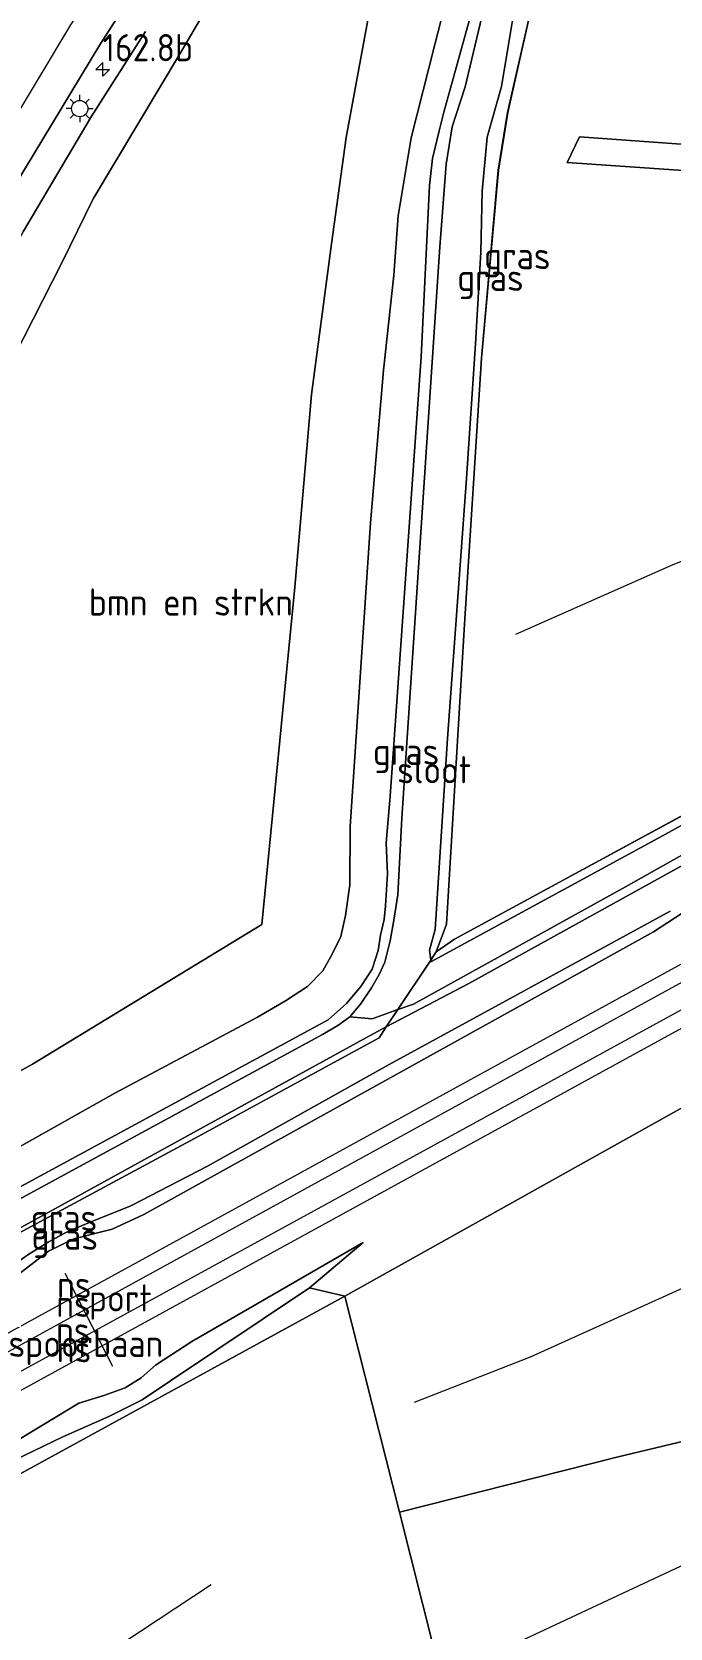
# Model space of a CAD drawing. Extents: x 253736 to 255979, y 477184 to 479215.
# Drawn here: x 253924 to 253982.6, y 477296.5 to 477443.2 of the extents above; entities that cross this region are included whole.
import ezdxf
from ezdxf.enums import TextEntityAlignment as Align

# ---------------------------------------------------------------- set-up
doc = ezdxf.new("R2010")
doc.units = 0
for name, color, linetype, lineweight in [('af-bs-rasterhekwerk', 8, 'hekwerk', 18), ('as-bs-kilometr', 8, 'Continuous', 18), ('bp-b5-bomenstruiken', 8, 'Continuous', 18), ('bp-b5-grasland', 8, 'Continuous', 18), ('bp-b5-houtwal', 8, 'houtwal', 18), ('bw-bs-portaal', 8, 'Continuous', 18), ('gw-bs-insteekwatergang', 8, 'Continuous', 18), ('gw-bs-kruinlijn', 8, 'Continuous', 18), ('gw-bs-teenlijn', 8, 'Continuous', 18), ('kd-bs-opnamedtmgrens', 8, 'Continuous', 18), ('mk-bs-streep 0.15', 8, 'Continuous', 18), ('og-b5-grond_ingericht', 8, 'Continuous', 18), ('og-b5-spoor', 8, 'Continuous', 18), ('og-b5-water', 8, 'Continuous', 18), ('og-bs-hoogtelijn', 8, 'Continuous', 18), ('og-bs-hulpgeometrie', 8, 'Continuous', 18), ('og-bs-spoor', 8, 'Continuous', 18), ('og-bs-terreinafscheiding', 8, 'Continuous', 18), ('vh-b5-verh_soort', 8, 'Continuous', 18), ('wh-bs-greppel', 8, 'greppel', 18), ('wh-bs-waterlijn', 8, 'Continuous', 18), ('wm-bs-lichtmast', 8, 'Continuous', 18)]:
    doc.layers.add(name, color=color, linetype=linetype, lineweight=lineweight)
doc.styles.add('rtw_iso', font='isocp.shx')
doc.linetypes.add('greppel', pattern='A,25.5,-0.01,[14,RTW.shx,S=1,R=0,X=0,Y=0],1,[14,RTW.shx,S=1,R=0,X=0,Y=0],1,[14,RTW.shx,S=1,R=0,X=0,Y=0],1,[14,RTW.shx,S=1,R=0,X=0,Y=0],1,[14,RTW.shx,S=1,R=0,X=0,Y=0],0.5,-0.01', length=30.02)
doc.linetypes.add('hekwerk', pattern='A,7,-1.5,[1,RTW.shx,S=0.75,R=0,X=0,Y=0],-1.5', length=10)
doc.linetypes.add('houtwal', pattern='A,8,-1,[1,RTW.shx,S=0.75,R=45,X=0,Y=0],-1,8,-1,[4,RTW.shx,S=0.75,R=0,X=0,Y=0],-1', length=20)

# ---------------------------------------------------------------- blocks, each defined once
blk = doc.blocks.new('dtbattr-r')
at = {"style": 'rtw_iso'}
blk.add_attdef('TAG', text='', height=2.5, dxfattribs=at).set_placement((0, 0), align=Align.MIDDLE_CENTER)
blk = doc.blocks.new('RW1 Buren totaal_ACAD_1_FMEBLOCK21')
at = {"layer": 'og-b5-grond_ingericht'}
for points in [[(39.01, 8.95, 23.02), (2.79, 9.9, 22.94), (2.5, 7.16, 22.99), (4.15, 6.16, 23.05), (27.65, 5.07, 23.22), (43.19, 4.37, 23.34), (51.92, -5.19, 23.66), (-4.03, -35.8, 23.77), (-27.71, -48.76, 23.81), (-50.23, -60.96, 23.76), (-51.92, -62.13, 23.77), (-50.96, -59.59, 23.79), (-49.31, -32.01, 23.82), (-47.74, -7.56, 23.87), (-46.21, 9.7, 23.13), (-45.35, 15.01, 22.92), (-43.38, 23.74, 23.06), (-41.69, 31.68, 23), (-40.9, 35.85, 22.98), (-38.83, 38.85, 22.91), (-36.18, 41.65, 22.74), (-32.43, 45.14, 22.71), (-26.27, 50.41, 22.87), (-14.95, 58.44, 22.83), (-9.58, 62.13, 22.83)], [(-39.88, 10.41, 23.12), (-2.11, 7.8, 22.94), (-1.81, 10.11, 22.87), (-38.76, 12.78, 22.94)]]:
    blk.add_polyline3d(points, close=True, dxfattribs=at)
blk = doc.blocks.new('dtbattr-l')
at = {"style": 'rtw_iso'}
blk.add_attdef('TAG', (0, 0), '', height=2.5, dxfattribs=at)
blk = doc.blocks.new('lantaarnpaal')
for p, q in [((-0.75, 0), (-1.25, 0)), ((-0.88, 0.88), (-0.53, 0.53)), ((0, 0.75), (0, 1.25)), ((0.53, 0.53), (0.88, 0.88)), ((0.75, 0), (1.25, 0)), ((-0.53, -0.53), (-0.88, -0.88)), ((0, -0.75), (0, -1.25)), ((0.53, -0.53), (0.88, -0.88))]:
    blk.add_line(p, q)
blk.add_circle((0, 0), 0.75)
blk = doc.blocks.new('hecto')
for p, q in [((0, 0.625), (-0.625, 0)), ((0, -0.625), (0, 0.625)), ((-0.625, 0), (0.625, 0)), ((0.625, 0), (0, -0.625))]:
    blk.add_line(p, q)
blk = doc.blocks.new('dtbattr')
at = {"style": 'rtw_iso'}
blk.add_attdef('TAG', (0.59, 0.87), '', height=2.5, dxfattribs=at)

msp = doc.modelspace()

# ---------------------------------------------------------------- linework, layer by layer
at = {"layer": 'af-bs-rasterhekwerk'}
for points in [[(254064.962, 477415.638, 23.662), (254009.008, 477385.027, 23.767), (253985.329, 477372.07, 23.806), (253962.808, 477359.863, 23.764), (253961.123, 477358.694, 23.773), (253962.087, 477361.234, 23.788), (253963.728, 477388.822, 23.824), (253965.298, 477413.269, 23.866), (253966.837, 477430.526, 23.131), (253967.697, 477435.838, 22.924), (253969.662, 477444.57, 23.059), (253971.351, 477452.509, 23.005), (253972.14, 477456.678, 22.981), (253974.214, 477459.682, 22.906), (253976.864, 477462.48, 22.738), (253980.61, 477465.966, 22.711), (253986.772, 477471.242, 22.867), (253998.092, 477479.265, 22.831), (254003.46, 477482.961, 22.831)], [(253973.167, 477431.234, 23.122), (254010.936, 477428.629, 22.942), (254011.231, 477430.936, 22.87), (253974.286, 477433.604, 22.945), (253973.167, 477431.234, 23.122)], [(254080.866, 477398.23, 23.617), (254043.106, 477377.341, 23.704), (254004.371, 477355.902, 23.599), (253952.725, 477327.042, 23.101), (253957.746, 477307.188, 22.744), (253977.722, 477312.257, 23.017), (254016.132, 477321.45, 23.392), (254019.451, 477324.781, 23.464), (254049.057, 477332.86, 23.362)], [(253783.571, 477257.226, 22.405), (253829.029, 477281.98, 22.309), (253871.644, 477305.158, 22.516), (253907.737, 477324.75, 22.543), (253938.924, 477341.543, 22.771), (253951.711, 477348.529, 22.795), (253955.873, 477350.803, 22.804), (253956.536, 477351.799, 22.873), (253957.61, 477353.394, 22.339), (253960.632, 477357.933, 23.614), (253961.123, 477358.694, 23.773)], [(253957.746, 477307.188, 22.744), (253960.917, 477294.677, 22.711)]]:
    msp.add_polyline3d(points, dxfattribs=at)
at = {"layer": 'bp-b5-bomenstruiken'}
for points in [[(253987.955, 477487.759, 22.756), (253979.233, 477480.895, 22.726), (253972.939, 477475.466, 22.726), (253967.896, 477470.873, 22.711), (253966.091, 477468.974, 22.693), (253964.096, 477466.787, 22.693), (253961.771, 477464.065, 22.726), (253960.027, 477461.718, 22.738), (253958.94, 477459.45, 22.744), (253958.202, 477457.297, 22.792), (253957.102, 477453.442, 22.834), (253954.969, 477444.984, 22.885), (253952.853, 477433.534, 22.927), (253951.511, 477423.769, 23.494), (253949.661, 477409.929, 23.611), (253948.133, 477392.222, 23.563), (253945.096, 477361.216, 23.515), (253924.018, 477348.372, 23.29), (253891.345, 477330.383, 22.798), (253858.404, 477310.788, 22.612), (253824.429, 477292.936, 22.336)], [(253946.189, 477455.921, 22.99), (253937.611, 477441.317, 23.08), (253929.606, 477427.889, 23.32), (253926.751, 477422.088, 23.62), (253918.759, 477406.441, 23.626)], [(253918.759, 477406.441, 23.626), (253926.751, 477422.088, 23.62), (253929.606, 477427.889, 23.32), (253937.611, 477441.317, 23.08), (253946.189, 477455.921, 22.99)], [(253815.215, 477314.915, 27.808), (253820.907, 477315.815, 27.754), (253825.968, 477316.955, 27.661), (253831.401, 477318.35, 27.652), (253838.796, 477321.279, 27.598), (253844.408, 477323.913, 27.487), (253849.423, 477326.748, 27.403), (253855.641, 477331.093, 27.358), (253861.165, 477335.377, 27.232), (253865.475, 477339.262, 27.148), (253871.596, 477344.928, 27.037), (253875.342, 477348.725, 26.932), (253879.703, 477353.114, 26.8), (253884.398, 477359.67, 26.779), (253888.175, 477364.949, 26.662), (253893.345, 477372.65, 26.434), (253896.989, 477378.974, 26.272), (253901.156, 477385.63, 26.002), (253909.1, 477399.887, 25.519), (253917.143, 477414.296, 25.12), (253923.187, 477424.925, 24.73), (253929.415, 477435.424, 24.496), (253934.41, 477443.267, 24.244)]]:
    msp.add_polyline3d(points, dxfattribs=at)
at = {"layer": 'bp-b5-grasland'}
for points in [[(253812.018, 477317.83, 27.879), (253819.954, 477318.762, 27.778), (253838.247, 477324.704, 27.65), (253853.693, 477333.464, 27.436), (253868.713, 477346.269, 27.188), (253880.013, 477359.05, 26.895), (253893.15, 477378.084, 26.382), (253903.406, 477395.697, 25.824), (253913.212, 477412.947, 25.26), (253921.51, 477427.654, 24.788), (253930.211, 477442.07, 24.39), (253938.488, 477454.969, 24.088), (253949.088, 477469.923, 23.758), (253962.783, 477486.383, 23.447), (253975.683, 477499.259, 23.258), (253983.092, 477505.257, 23.176)], [(253824.429, 477292.936, 22.336), (253858.404, 477310.788, 22.612), (253891.345, 477330.383, 22.798), (253924.018, 477348.372, 23.29), (253945.096, 477361.216, 23.515), (253948.133, 477392.222, 23.563), (253949.661, 477409.929, 23.611), (253951.511, 477423.769, 23.494), (253952.853, 477433.534, 22.927), (253954.969, 477444.984, 22.885), (253957.102, 477453.442, 22.834), (253958.202, 477457.297, 22.792), (253958.94, 477459.45, 22.744), (253960.027, 477461.718, 22.738), (253961.771, 477464.065, 22.726), (253964.096, 477466.787, 22.693), (253966.091, 477468.974, 22.693), (253967.896, 477470.873, 22.711), (253972.939, 477475.466, 22.726), (253979.233, 477480.895, 22.726), (253987.955, 477487.759, 22.756)], [(253837.585, 477293.37, 22.231), (253869.061, 477310.908, 22.453), (253885.038, 477319.654, 22.603), (253904.933, 477330.727, 22.771), (253931.591, 477345.715, 23.11), (253944.695, 477352.7, 23.263), (253947.285, 477354.186, 23.332), (253949.295, 477355.526, 23.365), (253950.692, 477356.95, 23.386), (253951.557, 477358.482, 23.386), (253952.375, 477360.104, 23.383), (253952.789, 477362.024, 23.383), (253953.176, 477364.841, 23.389), (253953.211, 477370.229, 23.353), (253954.181, 477384.394, 23.416), (253955.088, 477398.133, 23.38), (253956.292, 477412.144, 23.317), (253957.237, 477420.877, 23.239), (253957.622, 477426.338, 23.068), (253958.824, 477433.522, 22.759), (253960.985, 477442.098, 22.729), (253964.76, 477456.765, 22.612)], [(253964.76, 477456.765, 22.612), (253960.985, 477442.098, 22.729), (253958.824, 477433.522, 22.759), (253957.622, 477426.338, 23.068), (253957.237, 477420.877, 23.239), (253956.292, 477412.144, 23.317), (253955.088, 477398.133, 23.38), (253954.181, 477384.394, 23.416), (253953.211, 477370.229, 23.353), (253953.176, 477364.841, 23.389), (253952.789, 477362.024, 23.383), (253952.375, 477360.104, 23.383), (253951.557, 477358.482, 23.386), (253950.692, 477356.95, 23.386), (253949.295, 477355.526, 23.365), (253947.285, 477354.186, 23.332), (253944.695, 477352.7, 23.263), (253931.591, 477345.715, 23.11), (253904.933, 477330.727, 22.771), (253885.038, 477319.654, 22.603), (253869.061, 477310.908, 22.453), (253837.585, 477293.37, 22.231)], [(253968.431, 477446.141, 22.894), (253967.12, 477438.232, 22.903), (253965.816, 477433.574, 22.951), (253965.349, 477428.617, 23.161), (253965.234, 477422.998, 23.449), (253964.74, 477414.58, 23.719), (253963.912, 477402.189, 23.755), (253962.162, 477378.318, 23.65), (253961.017, 477360.752, 23.638), (253960.516, 477358.843, 23.611), (253960.632, 477357.933, 23.614), (253957.61, 477353.394, 22.339), (253955.228, 477352.537, 22.123), (253953.181, 477352.738, 20.716), (253954.18, 477353.877, 20.716), (253955.17, 477355.389, 20.716), (253955.882, 477356.606, 20.716), (253956.393, 477357.761, 20.716), (253956.883, 477359.715, 20.716), (253957.228, 477361.604, 20.716), (253957.613, 477363.94, 20.716), (253957.976, 477370.995, 20.821), (253961.445, 477423.49, 20.926), (253962.036, 477431.086, 20.947), (253962.583, 477434.515, 20.947), (253963.772, 477438.191, 20.947), (253968.231, 477456.869, 20.998)], [(253965.216, 477448.141, 20.947), (253961.82, 477435.881, 20.971), (253961.39, 477434.141, 20.971), (253960.771, 477431.606, 20.977), (253960.514, 477429.136, 20.977), (253959.735, 477413.366, 20.986), (253956.909, 477373.004, 20.95), (253956.517, 477368.705, 20.95), (253956.637, 477365.873, 20.95), (253956.478, 477362.924, 20.95), (253956.353, 477361.683, 20.95), (253956.015, 477360.217, 20.95), (253955.777, 477358.832, 20.95), (253955.232, 477357.116, 20.95), (253954.204, 477355.499, 20.95), (253952.89, 477353.951, 20.95), (253951.201, 477352.437, 20.95), (253930.927, 477341.444, 20.866), (253896.35, 477322.732, 20.674), (253856.797, 477301.004, 20.656), (253786.216, 477262.859, 20.704)], [(253969.662, 477444.57, 23.059), (253967.697, 477435.838, 22.924), (253966.837, 477430.526, 23.131), (253965.298, 477413.269, 23.866), (253963.728, 477388.822, 23.824), (253962.087, 477361.234, 23.788), (253961.123, 477358.694, 23.773), (253960.632, 477357.933, 23.614), (253960.516, 477358.843, 23.611), (253961.017, 477360.752, 23.638), (253962.162, 477378.318, 23.65), (253963.912, 477402.189, 23.755), (253964.74, 477414.58, 23.719), (253965.234, 477422.998, 23.449), (253965.349, 477428.617, 23.161), (253965.816, 477433.574, 22.951), (253967.12, 477438.232, 22.903), (253968.431, 477446.141, 22.894)], [(253934.41, 477443.267, 24.244), (253929.415, 477435.424, 24.496), (253923.187, 477424.925, 24.73), (253917.143, 477414.296, 25.12), (253909.1, 477399.887, 25.519), (253901.156, 477385.63, 26.002), (253896.989, 477378.974, 26.272), (253893.345, 477372.65, 26.434), (253888.175, 477364.949, 26.662), (253884.398, 477359.67, 26.779), (253879.703, 477353.114, 26.8), (253875.342, 477348.725, 26.932), (253871.596, 477344.928, 27.037), (253865.475, 477339.262, 27.148), (253861.165, 477335.377, 27.232), (253855.641, 477331.093, 27.358), (253849.423, 477326.748, 27.403), (253844.408, 477323.913, 27.487), (253838.796, 477321.279, 27.598), (253831.401, 477318.35, 27.652), (253825.968, 477316.955, 27.661), (253820.907, 477315.815, 27.754), (253815.215, 477314.915, 27.808)], [(253829.029, 477281.98, 22.309), (253871.644, 477305.158, 22.516), (253907.737, 477324.75, 22.543), (253938.924, 477341.543, 22.771), (253951.711, 477348.529, 22.795), (253955.873, 477350.803, 22.804), (253956.536, 477351.799, 22.873), (253964.109, 477355.794, 22.969), (253998.862, 477374.981, 23.065)], [(253860.7, 477296.163, 22.567), (253862.921, 477298.133, 22.516), (253865.625, 477299.496, 22.492), (253868.962, 477300.799, 22.501), (253871.668, 477301.939, 22.51), (253898.67, 477316.93, 22.585), (253919.898, 477328.115, 22.768), (253921.509, 477329.383, 22.792), (253923.592, 477330.845, 22.825), (253925.469, 477332.012, 22.831), (253927.077, 477332.912, 22.879), (253929.332, 477333.854, 22.882), (253933.057, 477335.363, 22.882), (253940.108, 477338.987, 22.939), (253956.81, 477348.341, 23.014), (253982.623, 477362.438, 23.188)], [(253982.623, 477362.438, 23.188), (253956.81, 477348.341, 23.014), (253940.108, 477338.987, 22.939), (253933.057, 477335.363, 22.882), (253929.332, 477333.854, 22.882), (253927.077, 477332.912, 22.879), (253925.469, 477332.012, 22.831), (253923.592, 477330.845, 22.825), (253921.509, 477329.383, 22.792), (253919.898, 477328.115, 22.768), (253898.67, 477316.93, 22.585), (253871.668, 477301.939, 22.51), (253868.962, 477300.799, 22.501), (253865.625, 477299.496, 22.492), (253862.921, 477298.133, 22.516), (253860.7, 477296.163, 22.567)], [(253983.743, 477362.255, 23.563), (253981.094, 477360.548, 23.56), (253934.253, 477334.555, 23.305), (253931.352, 477333.22, 23.317), (253927.832, 477332.311, 23.344), (253925.5, 477331.188, 23.32), (253922.796, 477329.102, 23.275), (253921.61, 477328.038, 23.284), (253873.578, 477301.592, 23.122), (253870.138, 477300.001, 23.119), (253866.554, 477299.078, 23.119), (253863.012, 477297.138, 23.119), (253861.276, 477295.606, 23.125)], [(253878.604, 477290.367, 23.152), (253922.918, 477313.956, 23.32), (253928.29, 477317.217, 23.332), (253930.575, 477317.914, 23.38), (253932.538, 477318.614, 23.38), (253934.02, 477319.543, 23.344), (253935.332, 477320.698, 23.326), (253938.681, 477322.883, 23.308), (253954.404, 477331.998, 23.407), (253949.496, 477327.826, 23.038), (253936.695, 477319.28, 22.87), (253934.104, 477317.525, 22.909), (253931.047, 477315.988, 22.909), (253926.816, 477314.123, 22.906), (253921.492, 477311.544, 22.906), (253884.865, 477292.005, 22.699)], [(253884.865, 477292.005, 22.699), (253921.492, 477311.544, 22.906), (253926.816, 477314.123, 22.906), (253931.047, 477315.988, 22.909), (253934.104, 477317.525, 22.909), (253936.695, 477319.28, 22.87), (253949.496, 477327.826, 23.038), (253952.725, 477327.042, 23.101), (253884.626, 477289.799, 22.576)]]:
    msp.add_polyline3d(points, dxfattribs=at)
for points in [[(254066.794, 477413.634, 22.405), (254037.4, 477397.473, 22.42), (254007.874, 477381.169, 22.471), (253978.536, 477364.679, 22.444), (253959.031, 477353.878, 22.366), (253957.61, 477353.394, 22.339), (253960.632, 477357.933, 23.614), (253960.644, 477357.782, 23.587), (253981.58, 477369.163, 23.71), (254005.242, 477382.203, 23.674), (254024.878, 477392.807, 23.536), (254045.386, 477404.159, 23.551), (254065.316, 477415.251, 23.599)], [(254065.316, 477415.251, 23.599), (254045.386, 477404.159, 23.551), (254024.878, 477392.807, 23.536), (254005.242, 477382.203, 23.674), (253981.58, 477369.163, 23.71), (253960.644, 477357.782, 23.587), (253960.632, 477357.933, 23.614), (253961.123, 477358.694, 23.773), (253962.808, 477359.863, 23.764), (253985.329, 477372.07, 23.806), (254009.008, 477385.027, 23.767), (254064.962, 477415.638, 23.662)], [(254067.825, 477412.505, 23.251), (254034.38, 477394.126, 23.23), (253998.862, 477374.981, 23.065), (253964.109, 477355.794, 22.969), (253956.536, 477351.799, 22.873), (253957.61, 477353.394, 22.339), (253959.031, 477353.878, 22.366), (253978.536, 477364.679, 22.444), (254007.874, 477381.169, 22.471), (254037.4, 477397.473, 22.42), (254066.794, 477413.634, 22.405)], [(253956.536, 477351.799, 22.873), (253955.391, 477351.177, 22.732), (253939.483, 477342.466, 22.657), (253911.416, 477327.033, 22.492), (253874.954, 477307.488, 22.396), (253843.895, 477290.393, 22.405), (253809.625, 477271.65, 22.423), (253783.875, 477257.873, 22.454), (253785.352, 477261.019, 20.722), (253816.964, 477278.291, 20.722), (253855.506, 477299.237, 20.716), (253897.19, 477322.057, 20.716), (253950.683, 477351.104, 20.716), (253952.075, 477351.942, 20.716), (253953.181, 477352.738, 20.716), (253955.228, 477352.537, 22.123), (253957.61, 477353.394, 22.339)], [(253783.571, 477257.226, 22.405), (253783.875, 477257.873, 22.454), (253809.625, 477271.65, 22.423), (253843.895, 477290.393, 22.405), (253874.954, 477307.488, 22.396), (253911.416, 477327.033, 22.492), (253939.483, 477342.466, 22.657), (253955.391, 477351.177, 22.732), (253956.536, 477351.799, 22.873), (253955.873, 477350.803, 22.804), (253951.711, 477348.529, 22.795), (253938.924, 477341.543, 22.771), (253907.737, 477324.75, 22.543), (253871.644, 477305.158, 22.516), (253829.029, 477281.98, 22.309)]]:
    msp.add_polyline3d(points, close=True, dxfattribs=at)
at = {"layer": 'bp-b5-houtwal'}
msp.add_polyline3d([(253973.167, 477431.234, 23.122), (253974.286, 477433.604, 22.945), (254011.231, 477430.936, 22.87), (254010.936, 477428.629, 22.942)], close=True, dxfattribs=at)
at = {"layer": 'bw-bs-portaal'}
msp.add_polyline3d([(253931.42, 477320.603, 31.735), (253927.019, 477329.14, 31.747)], dxfattribs=at)
at = {"layer": 'gw-bs-insteekwatergang'}
for points in [[(254065.316, 477415.251, 23.599), (254045.386, 477404.159, 23.551), (254024.878, 477392.807, 23.536), (254005.242, 477382.203, 23.674), (253981.58, 477369.163, 23.71), (253960.644, 477357.782, 23.587), (253960.632, 477357.933, 23.614), (253960.516, 477358.843, 23.611), (253961.017, 477360.752, 23.638), (253962.162, 477378.318, 23.65), (253963.912, 477402.189, 23.755), (253964.74, 477414.58, 23.719), (253965.234, 477422.998, 23.449), (253965.349, 477428.617, 23.161), (253965.816, 477433.574, 22.951), (253967.12, 477438.232, 22.903), (253968.431, 477446.141, 22.894), (253970.237, 477452.534, 22.84), (253971.593, 477458.225, 22.828), (253975.381, 477462.092, 22.768), (253982.068, 477467.612, 22.723), (253989.683, 477473.933, 22.801), (253996.62, 477478.944, 22.78), (254003.009, 477483.455, 22.786)], [(253964.76, 477456.765, 22.612), (253960.985, 477442.098, 22.729), (253958.824, 477433.522, 22.759), (253957.622, 477426.338, 23.068), (253957.237, 477420.877, 23.239), (253956.292, 477412.144, 23.317), (253955.088, 477398.133, 23.38), (253954.181, 477384.394, 23.416), (253953.211, 477370.229, 23.353), (253953.176, 477364.841, 23.389), (253952.789, 477362.024, 23.383), (253952.375, 477360.104, 23.383), (253951.557, 477358.482, 23.386), (253950.692, 477356.95, 23.386), (253949.295, 477355.526, 23.365), (253947.285, 477354.186, 23.332), (253944.695, 477352.7, 23.263), (253931.591, 477345.715, 23.11), (253904.933, 477330.727, 22.771), (253885.038, 477319.654, 22.603), (253869.061, 477310.908, 22.453), (253837.585, 477293.37, 22.231)], [(253783.875, 477257.873, 22.454), (253809.625, 477271.65, 22.423), (253843.895, 477290.393, 22.405), (253874.954, 477307.488, 22.396), (253911.416, 477327.033, 22.492), (253939.483, 477342.466, 22.657), (253955.391, 477351.177, 22.732), (253956.536, 477351.799, 22.873), (253964.109, 477355.794, 22.969), (253998.862, 477374.981, 23.065), (254034.38, 477394.126, 23.23), (254067.825, 477412.505, 23.251)]]:
    msp.add_polyline3d(points, dxfattribs=at)
at = {"layer": 'gw-bs-kruinlijn'}
for points in [[(253780.514, 477250.711, 22.964), (253798.527, 477260.621, 22.939), (253801.143, 477262.739, 22.93), (253803.207, 477264.132, 22.924), (253806.201, 477265.597, 22.954), (253809.63, 477266.638, 22.96), (253812.446, 477268.081, 23.005), (253841.693, 477284.301, 23.107), (253859.601, 477293.813, 23.128), (253861.276, 477295.606, 23.125), (253863.012, 477297.138, 23.119), (253866.554, 477299.078, 23.119), (253870.138, 477300.001, 23.119), (253873.578, 477301.592, 23.122), (253921.61, 477328.038, 23.284), (253922.796, 477329.102, 23.275), (253925.5, 477331.188, 23.32), (253927.832, 477332.311, 23.344), (253931.352, 477333.22, 23.317), (253934.253, 477334.555, 23.305), (253981.094, 477360.548, 23.56), (253983.743, 477362.255, 23.563)], [(253954.404, 477331.998, 23.407), (253938.681, 477322.883, 23.308), (253935.332, 477320.698, 23.326), (253934.02, 477319.543, 23.344), (253932.538, 477318.614, 23.38), (253930.575, 477317.914, 23.38), (253928.29, 477317.217, 23.332), (253922.918, 477313.956, 23.32), (253878.604, 477290.367, 23.152), (253876.235, 477288.847, 23.164), (253873.669, 477287.003, 23.182), (253870.417, 477284.369, 23.215), (253867.662, 477283.82, 23.215), (253864.231, 477282.393, 23.197), (253859.77, 477279.957, 23.197), (253813.983, 477254.797, 23.053), (253811.667, 477252.955, 23.056), (253809.212, 477251.194, 23.104), (253806.907, 477250.409, 23.092), (253804.125, 477249.642, 23.071), (253801.533, 477248.334, 23.071), (253771.544, 477231.603, 22.894)]]:
    msp.add_polyline3d(points, dxfattribs=at)
at = {"layer": 'gw-bs-teenlijn'}
for points in [[(253946.189, 477455.921, 22.99), (253937.611, 477441.317, 23.08), (253929.606, 477427.889, 23.32), (253926.751, 477422.088, 23.62), (253918.759, 477406.441, 23.626)], [(253860.7, 477296.163, 22.567), (253862.921, 477298.133, 22.516), (253865.625, 477299.496, 22.492), (253868.962, 477300.799, 22.501), (253871.668, 477301.939, 22.51), (253898.67, 477316.93, 22.585), (253919.898, 477328.115, 22.768), (253921.509, 477329.383, 22.792), (253923.592, 477330.845, 22.825), (253925.469, 477332.012, 22.831), (253927.077, 477332.912, 22.879), (253929.332, 477333.854, 22.882), (253933.057, 477335.363, 22.882), (253940.108, 477338.987, 22.939), (253956.81, 477348.341, 23.014), (253982.623, 477362.438, 23.188)], [(253954.404, 477331.998, 23.407), (253949.496, 477327.826, 23.038), (253936.695, 477319.28, 22.87), (253934.104, 477317.525, 22.909), (253931.047, 477315.988, 22.909), (253926.816, 477314.123, 22.906), (253921.492, 477311.544, 22.906), (253884.865, 477292.005, 22.699), (253877.984, 477288.378, 22.597), (253875.739, 477286.601, 22.66), (253872.858, 477284.338, 22.816), (253870.037, 477282.599, 22.87), (253867.792, 477282.171, 22.786), (253865.673, 477281.533, 22.699), (253834.485, 477264.509, 22.657), (253814.687, 477253.583, 22.549), (253812.897, 477251.75, 22.663), (253810.684, 477250.111, 22.741), (253807.94, 477248.73, 22.702), (253806.054, 477247.851, 22.654), (253803.568, 477247.033, 22.639), (253799.858, 477245.412, 22.537), (253770.238, 477228.822, 22.396)]]:
    msp.add_polyline3d(points, dxfattribs=at)
at = {"layer": 'kd-bs-opnamedtmgrens'}
msp.add_polyline3d([(254114.966, 477360.903, 23.654), (254080.381, 477346.188, 23.272), (254049.057, 477332.86, 23.362), (253961.565, 477291.921, 22.744), (253826.745, 477223.219, 22.9), (253820.809, 477220.194, 21.148), (253819.221, 477219.384, 21.839), (253818.459, 477218.995, 21.788), (253749.015, 477183.608, 21.925)], dxfattribs=at)
at = {"layer": 'mk-bs-streep 0.15'}
msp.add_polyline3d([(253813.609, 477321.22, 27.704), (253819.116, 477321.88, 27.648), (253836.892, 477327.619, 27.468), (253852.08, 477336.21, 27.3), (253866.485, 477348.582, 27.049), (253878.108, 477361.777, 26.774), (253890.442, 477379.575, 26.328), (253900.687, 477397.345, 25.827), (253910.225, 477414.549, 25.307), (253918.694, 477429.155, 24.874), (253927.559, 477443.896, 24.499), (253935.642, 477456.48, 24.181), (253946.584, 477471.844, 23.908), (253960.355, 477488.245, 23.615), (253973.565, 477501.563, 23.416), (253980.993, 477507.553, 23.335)], dxfattribs=at)
at = {"layer": 'og-b5-grond_ingericht'}
for points in [[(254089.671, 477388.592, 23.623), (254082.857, 477361.542, 23.257), (254081.687, 477357.286, 23.209), (254080.956, 477354.324, 23.212), (254080.646, 477351.13, 23.251), (254080.492, 477347.428, 23.308), (254080.381, 477346.188, 23.272), (254049.057, 477332.86, 23.362), (254019.451, 477324.781, 23.464), (254016.132, 477321.45, 23.392), (253977.722, 477312.257, 23.017), (253957.746, 477307.188, 22.744), (253952.725, 477327.042, 23.101), (254004.371, 477355.902, 23.599), (254043.106, 477377.341, 23.704), (254080.866, 477398.23, 23.617)], [(253961.565, 477291.921, 22.744), (253960.917, 477294.677, 22.711), (253957.746, 477307.188, 22.744), (253977.722, 477312.257, 23.017), (254016.132, 477321.45, 23.392), (254019.451, 477324.781, 23.464), (254049.057, 477332.86, 23.362)], [(253957.746, 477307.188, 22.744), (253960.917, 477294.677, 22.711), (253961.565, 477291.921, 22.744), (253826.745, 477223.219, 22.9), (253818.615, 477222.869, 22.693), (253812.427, 477222.831, 22.258), (253814.177, 477228.631, 22.981), (253811.716, 477234.098, 22.945), (253813.713, 477238.717, 22.942), (253814.735, 477239.259, 22.96), (253809.509, 477248.772, 22.819), (253884.626, 477289.799, 22.576), (253952.725, 477327.042, 23.101)]]:
    msp.add_polyline3d(points, close=True, dxfattribs=at)
at = {"layer": 'og-b5-spoor'}
for points in [[(253861.276, 477295.606, 23.125), (253863.012, 477297.138, 23.119), (253866.554, 477299.078, 23.119), (253870.138, 477300.001, 23.119), (253873.578, 477301.592, 23.122), (253921.61, 477328.038, 23.284), (253922.796, 477329.102, 23.275), (253925.5, 477331.188, 23.32), (253927.832, 477332.311, 23.344), (253931.352, 477333.22, 23.317), (253934.253, 477334.555, 23.305), (253981.094, 477360.548, 23.56), (253983.743, 477362.255, 23.563)], [(254004.371, 477355.902, 23.599), (253952.725, 477327.042, 23.101), (253949.496, 477327.826, 23.038), (253954.404, 477331.998, 23.407), (253938.681, 477322.883, 23.308), (253935.332, 477320.698, 23.326), (253934.02, 477319.543, 23.344), (253932.538, 477318.614, 23.38), (253930.575, 477317.914, 23.38), (253928.29, 477317.217, 23.332), (253922.918, 477313.956, 23.32), (253878.604, 477290.367, 23.152)]]:
    msp.add_polyline3d(points, dxfattribs=at)
at = {"layer": 'og-b5-water'}
for points in [[(253983.757, 477472.019, 20.938), (253971.634, 477461.741, 20.965), (253969.824, 477459.848, 20.968), (253969.037, 477458.757, 20.971), (253968.565, 477457.824, 20.977), (253968.231, 477456.869, 20.998), (253963.772, 477438.191, 20.947), (253962.583, 477434.515, 20.947), (253962.036, 477431.086, 20.947), (253961.445, 477423.49, 20.926), (253957.976, 477370.995, 20.821), (253957.613, 477363.94, 20.716), (253957.228, 477361.604, 20.716), (253956.883, 477359.715, 20.716), (253956.393, 477357.761, 20.716), (253955.882, 477356.606, 20.716), (253955.17, 477355.389, 20.716), (253954.18, 477353.877, 20.716), (253953.181, 477352.738, 20.716), (253952.075, 477351.942, 20.716), (253950.683, 477351.104, 20.716), (253897.19, 477322.057, 20.716), (253855.506, 477299.237, 20.716), (253816.964, 477278.291, 20.722)], [(253786.216, 477262.859, 20.704), (253856.797, 477301.004, 20.656), (253896.35, 477322.732, 20.674), (253930.927, 477341.444, 20.866), (253951.201, 477352.437, 20.95), (253952.89, 477353.951, 20.95), (253954.204, 477355.499, 20.95), (253955.232, 477357.116, 20.95), (253955.777, 477358.832, 20.95), (253956.015, 477360.217, 20.95), (253956.353, 477361.683, 20.95), (253956.478, 477362.924, 20.95), (253956.637, 477365.873, 20.95), (253956.517, 477368.705, 20.95), (253956.909, 477373.004, 20.95), (253959.735, 477413.366, 20.986), (253960.514, 477429.136, 20.977), (253960.771, 477431.606, 20.977), (253961.39, 477434.141, 20.971), (253961.82, 477435.881, 20.971), (253965.216, 477448.141, 20.947)]]:
    msp.add_polyline3d(points, dxfattribs=at)
at = {"layer": 'og-bs-hoogtelijn'}
for points in [[(254036.949, 477414.756, 23.686), (254003.918, 477402.619, 23.623), (253982.874, 477394.259, 23.71), (253968.411, 477387.872, 23.758)], [(254078.656, 477370.029, 23.47), (254047.046, 477356.334, 23.38), (254020.349, 477343.837, 23.524), (253993.068, 477331.995, 23.518), (253969.76, 477321.447, 23.2), (253959.088, 477317.28, 22.795)], [(253940.431, 477300.527, 23.002), (253922.497, 477288.677, 23.275), (253889.691, 477271.108, 22.906), (253853.22, 477252.1, 23.158), (253824.893, 477237.94, 23.167)]]:
    msp.add_polyline3d(points, dxfattribs=at)
at = {"layer": 'og-bs-hulpgeometrie'}
msp.add_polyline3d([(253955.228, 477352.537, 22.123), (253953.181, 477352.738, 20.716)], dxfattribs=at)
at = {"layer": 'og-bs-spoor'}
for points in [[(253777.821, 477244.975, 23.425), (253828.121, 477272.404, 23.407), (253873.673, 477297.326, 23.506), (253923.335, 477324.502, 23.629), (253997.364, 477365.115, 23.854), (254063.704, 477401.471, 23.962), (254073.194, 477406.628, 23.932)], [(253776.682, 477242.549, 23.44), (253835.397, 477274.673, 23.47), (253905.709, 477313.149, 23.617), (253976.51, 477351.951, 23.794), (254049.126, 477391.781, 23.962), (254074.185, 477405.543, 23.929)], [(253775.143, 477239.217, 23.399), (253841.789, 477275.66, 23.437), (253917.164, 477317, 23.614), (254006.039, 477365.616, 23.815), (254075.759, 477403.82, 23.932)], [(253774.138, 477237.049, 23.378), (253855.785, 477281.628, 23.44), (253928.683, 477321.547, 23.647), (254010.772, 477366.537, 23.788), (254076.798, 477402.683, 23.896)]]:
    msp.add_polyline3d(points, dxfattribs=at)
at = {"layer": 'og-bs-terreinafscheiding'}
for points in [[(253983.092, 477505.257, 23.176), (253975.683, 477499.259, 23.258), (253962.783, 477486.383, 23.447), (253949.088, 477469.923, 23.758), (253938.488, 477454.969, 24.088), (253930.211, 477442.07, 24.39), (253921.51, 477427.654, 24.788), (253913.212, 477412.947, 25.26), (253903.406, 477395.697, 25.824), (253893.15, 477378.084, 26.382), (253880.013, 477359.05, 26.895), (253868.713, 477346.269, 27.188), (253853.693, 477333.464, 27.436), (253838.247, 477324.704, 27.65), (253819.954, 477318.762, 27.778), (253812.018, 477317.83, 27.879)], [(253792.197, 477275.601, 22.402), (253824.429, 477292.936, 22.336), (253858.404, 477310.788, 22.612), (253891.345, 477330.383, 22.798), (253924.018, 477348.372, 23.29), (253945.096, 477361.216, 23.515), (253948.133, 477392.222, 23.563), (253949.661, 477409.929, 23.611), (253951.511, 477423.769, 23.494), (253952.853, 477433.534, 22.927), (253954.969, 477444.984, 22.885), (253957.102, 477453.442, 22.834), (253958.202, 477457.297, 22.792), (253958.94, 477459.45, 22.744), (253960.027, 477461.718, 22.738), (253961.771, 477464.065, 22.726), (253964.096, 477466.787, 22.693), (253966.091, 477468.974, 22.693), (253967.896, 477470.873, 22.711), (253972.939, 477475.466, 22.726), (253979.233, 477480.895, 22.726), (253987.955, 477487.759, 22.756), (253994.768, 477492.476, 22.756)], [(253815.215, 477314.915, 27.808), (253820.907, 477315.815, 27.754), (253825.968, 477316.955, 27.661), (253831.401, 477318.35, 27.652), (253838.796, 477321.279, 27.598), (253844.408, 477323.913, 27.487), (253849.423, 477326.748, 27.403), (253855.641, 477331.093, 27.358), (253861.165, 477335.377, 27.232), (253865.475, 477339.262, 27.148), (253871.596, 477344.928, 27.037), (253875.342, 477348.725, 26.932), (253879.703, 477353.114, 26.8), (253884.398, 477359.67, 26.779), (253888.175, 477364.949, 26.662), (253893.345, 477372.65, 26.434), (253896.989, 477378.974, 26.272), (253901.156, 477385.63, 26.002), (253909.1, 477399.887, 25.519), (253917.143, 477414.296, 25.12), (253923.187, 477424.925, 24.73), (253929.415, 477435.424, 24.496), (253934.41, 477443.267, 24.244)], [(253809.509, 477248.772, 22.819), (253884.626, 477289.799, 22.576), (253952.725, 477327.042, 23.101)], [(253952.725, 477327.042, 23.101), (253949.496, 477327.826, 23.038)]]:
    msp.add_polyline3d(points, dxfattribs=at)
at = {"layer": 'vh-b5-verh_soort'}
msp.add_polyline3d([(253938.488, 477454.969, 24.088), (253930.211, 477442.07, 24.39), (253921.51, 477427.654, 24.788), (253913.212, 477412.947, 25.26), (253903.406, 477395.697, 25.824), (253893.15, 477378.084, 26.382), (253880.013, 477359.05, 26.895), (253868.713, 477346.269, 27.188), (253853.693, 477333.464, 27.436), (253838.247, 477324.704, 27.65), (253819.954, 477318.762, 27.778), (253812.018, 477317.83, 27.879)], dxfattribs=at)
at = {"layer": 'wh-bs-greppel'}
msp.add_polyline3d([(253955.228, 477352.537, 22.123), (253957.61, 477353.394, 22.339), (253959.031, 477353.878, 22.366), (253978.536, 477364.679, 22.444), (254007.874, 477381.169, 22.471), (254037.4, 477397.473, 22.42), (254066.794, 477413.634, 22.405)], dxfattribs=at)
at = {"layer": 'wh-bs-waterlijn'}
for points in [[(253816.964, 477278.291, 20.722), (253855.506, 477299.237, 20.716), (253897.19, 477322.057, 20.716), (253950.683, 477351.104, 20.716), (253952.075, 477351.942, 20.716), (253953.181, 477352.738, 20.716), (253954.18, 477353.877, 20.716), (253955.17, 477355.389, 20.716), (253955.882, 477356.606, 20.716), (253956.393, 477357.761, 20.716), (253956.883, 477359.715, 20.716), (253957.228, 477361.604, 20.716), (253957.613, 477363.94, 20.716), (253957.976, 477370.995, 20.821), (253961.445, 477423.49, 20.926), (253962.036, 477431.086, 20.947), (253962.583, 477434.515, 20.947), (253963.772, 477438.191, 20.947), (253968.231, 477456.869, 20.998), (253968.565, 477457.824, 20.977), (253969.037, 477458.757, 20.971), (253969.824, 477459.848, 20.968), (253971.634, 477461.741, 20.965), (253983.757, 477472.019, 20.938)], [(253965.216, 477448.141, 20.947), (253961.82, 477435.881, 20.971), (253961.39, 477434.141, 20.971), (253960.771, 477431.606, 20.977), (253960.514, 477429.136, 20.977), (253959.735, 477413.366, 20.986), (253956.909, 477373.004, 20.95), (253956.517, 477368.705, 20.95), (253956.637, 477365.873, 20.95), (253956.478, 477362.924, 20.95), (253956.353, 477361.683, 20.95), (253956.015, 477360.217, 20.95), (253955.777, 477358.832, 20.95), (253955.232, 477357.116, 20.95), (253954.204, 477355.499, 20.95), (253952.89, 477353.951, 20.95), (253951.201, 477352.437, 20.95), (253930.927, 477341.444, 20.866), (253896.35, 477322.732, 20.674), (253856.797, 477301.004, 20.656), (253786.216, 477262.859, 20.704)]]:
    msp.add_polyline3d(points, dxfattribs=at)

# ---------------------------------------------------------------- block references
at = {"layer": 'as-bs-kilometr'}
ref = msp.add_blockref('dtbattr', (253930.481, 477439.793, 24.347), dxfattribs=at)
ref.add_attrib('TAG', '162.8b', dxfattribs={"layer": '0', "height": 2.5, "style": 'rtw_iso'}).set_placement((253930.481, 477439.793, 24.347), align=Align.BOTTOM_LEFT)
msp.add_blockref('hecto', (253930.481, 477439.793, 24.347), dxfattribs=at)
at = {"layer": 'bp-b5-bomenstruiken'}
ref = msp.add_blockref('dtbattr-r', (253929.203125, 477388.84375, 22.984643), dxfattribs=at)
ref.add_attrib('TAG', 'bmn en strkn', dxfattribs={"layer": '0', "height": 2.5, "style": 'rtw_iso'}).set_placement((253929.203125, 477388.84375, 22.984643), align=Align.BOTTOM_LEFT)
at = {"layer": 'bp-b5-grasland'}
ref = msp.add_blockref('dtbattr-r', (253965.523438, 477420.6875, 23.145206), dxfattribs=at)
ref.add_attrib('TAG', 'gras', dxfattribs={"layer": '0', "height": 2.5, "style": 'rtw_iso'}).set_placement((253965.523438, 477420.6875, 23.145206), align=Align.BOTTOM_LEFT)
ref = msp.add_blockref('dtbattr-r', (253963.054688, 477418.6875, 21.931419), dxfattribs=at)
ref.add_attrib('TAG', 'gras', dxfattribs={"layer": '0', "height": 2.5, "style": 'rtw_iso'}).set_placement((253963.054688, 477418.6875, 21.931419), align=Align.BOTTOM_LEFT)
ref = msp.add_blockref('dtbattr-r', (253955.304688, 477375.125, 21.9185), dxfattribs=at)
ref.add_attrib('TAG', 'gras', dxfattribs={"layer": '0', "height": 2.5, "style": 'rtw_iso'}).set_placement((253955.304688, 477375.125, 21.9185), align=Align.BOTTOM_LEFT)
ref = msp.add_blockref('dtbattr-r', (253923.867188, 477332.28125, 22.860538), dxfattribs=at)
ref.add_attrib('TAG', 'gras', dxfattribs={"layer": '0', "height": 2.5, "style": 'rtw_iso'}).set_placement((253923.867188, 477332.28125, 22.860538), align=Align.BOTTOM_LEFT)
ref = msp.add_blockref('dtbattr-r', (253923.9375, 477330.5625, 23.071466), dxfattribs=at)
ref.add_attrib('TAG', 'gras', dxfattribs={"layer": '0', "height": 2.5, "style": 'rtw_iso'}).set_placement((253923.9375, 477330.5625, 23.071466), align=Align.BOTTOM_LEFT)
at = {"layer": 'bw-bs-portaal'}
ref = msp.add_blockref('dtbattr-l', (253929.208442, 477324.89295, 31.74103), dxfattribs=at)
ref.add_attrib('TAG', 'port', dxfattribs={"layer": '0', "height": 2.5, "style": 'rtw_iso'}).set_placement((253929.208442, 477324.89295, 31.74103), align=Align.BOTTOM_LEFT)
at = {"layer": 'og-b5-grond_ingericht'}
msp.add_blockref('RW1 Buren totaal_ACAD_1_FMEBLOCK21', (254013.0425, 477420.8275), dxfattribs=at)
at = {"layer": 'og-b5-spoor'}
ref = msp.add_blockref('dtbattr-r', (253921.820312, 477320.71875, 23.275213), dxfattribs=at)
ref.add_attrib('TAG', 'spoorbaan', dxfattribs={"layer": '0', "height": 2.5, "style": 'rtw_iso'}).set_placement((253921.820312, 477320.71875, 23.275213), align=Align.BOTTOM_LEFT)
at = {"layer": 'og-b5-water'}
ref = msp.add_blockref('dtbattr-r', (253957.539062, 477373.4375, 20.866621), dxfattribs=at)
ref.add_attrib('TAG', 'sloot', dxfattribs={"layer": '0', "height": 2.5, "style": 'rtw_iso'}).set_placement((253957.539062, 477373.4375, 20.866621), align=Align.BOTTOM_LEFT)
at = {"layer": 'og-bs-spoor'}
ref = msp.add_blockref('dtbattr-l', (253926.294554, 477326.125639, 23.637995), dxfattribs=at)
ref.add_attrib('TAG', 'ns', dxfattribs={"layer": '0', "height": 2.5, "style": 'rtw_iso'}).set_placement((253926.294554, 477326.125639, 23.637995), align=Align.BOTTOM_LEFT)
ref = msp.add_blockref('dtbattr-l', (253926.217653, 477324.388626, 23.668271), dxfattribs=at)
ref.add_attrib('TAG', 'ns', dxfattribs={"layer": '0', "height": 2.5, "style": 'rtw_iso'}).set_placement((253926.217653, 477324.388626, 23.668271), align=Align.BOTTOM_LEFT)
ref = msp.add_blockref('dtbattr-l', (253926.200319, 477321.943006, 23.634437), dxfattribs=at)
ref.add_attrib('TAG', 'ns', dxfattribs={"layer": '0', "height": 2.5, "style": 'rtw_iso'}).set_placement((253926.200319, 477321.943006, 23.634437), align=Align.BOTTOM_LEFT)
ref = msp.add_blockref('dtbattr-l', (253926.261822, 477320.221161, 23.640125), dxfattribs=at)
ref.add_attrib('TAG', 'ns', dxfattribs={"layer": '0', "height": 2.5, "style": 'rtw_iso'}).set_placement((253926.261822, 477320.221161, 23.640125), align=Align.BOTTOM_LEFT)
at = {"layer": 'wm-bs-lichtmast'}
msp.add_blockref('lantaarnpaal', (253928.362, 477436.195, 24.495), dxfattribs=at)

doc.saveas('drawing.dxf')
